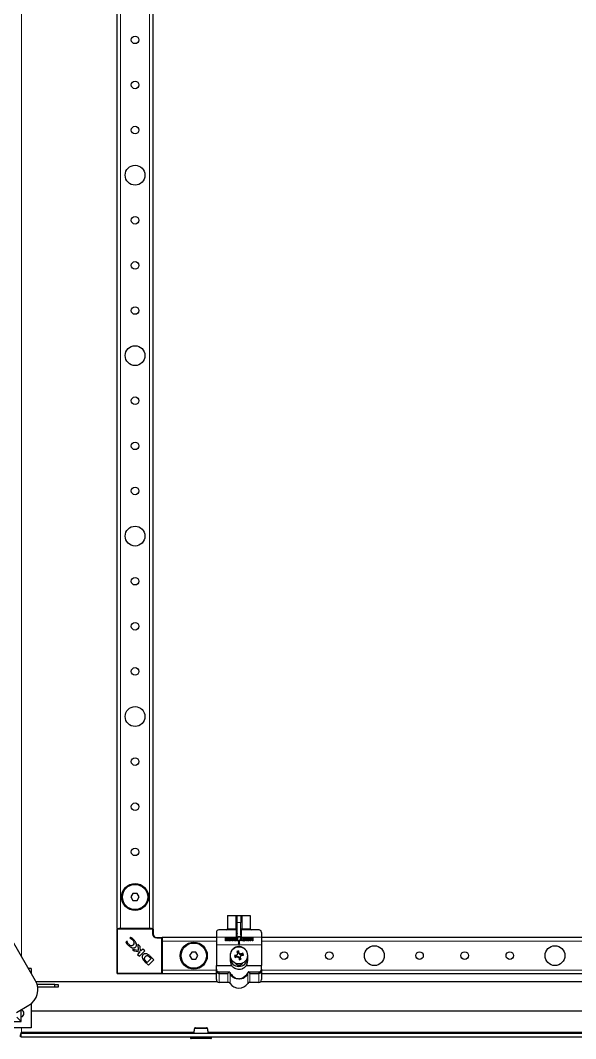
# Model space of a CAD drawing. Header units: millimetres. Extents: x -1412 to 3090, y -1547 to 1219.
# Drawn here: x -318 to -11, y -1100 to -535 of the extents above; entities that cross this region are included whole.
import ezdxf

# ---------------------------------------------------------------- set-up
doc = ezdxf.new("R2010")
doc.units = ezdxf.units.MM

msp = doc.modelspace()

# ---------------------------------------------------------------- linework, layer by layer
at = {"color": 8, "linetype": 'Continuous', "lineweight": 18}
for p, q in [((-317.84, -1054.04), (-317.84, 611.61)), ((-262.94, -1038.72), (-262.94, 596.28)), ((-246.94, -1038.72), (-246.94, 596.28)), ((-199.16, -1038.92), (-199.16, -1031.42)), ((-195.72, -1031.42), (-195.72, -1038.92)), ((-196.44, -1035.42), (-198.44, -1035.42)), ((-264.94, -1039.02), (-264.64, -1039.02)), ((-264.64, -1038.72), (-264.64, -1039.02)), ((-264.64, -1039.02), (-264.64, -1063.42)), ((-245.24, -1039.02), (-264.64, -1039.02)), ((-245.24, -1038.72), (-245.24, -1039.02)), ((-245.24, -1041.72), (-245.24, -1039.02)), ((-245.24, -1039.02), (-244.94, -1039.02)), ((-244.94, -1041.72), (-245.24, -1041.72)), ((-242.94, -1043.72), (-242.94, -1044.02)), ((-240.24, -1043.72), (-240.24, -1044.02)), ((-198.94, -1043.42), (-209.94, -1043.42)), ((-203.69, -1038.92), (-199.16, -1038.92)), ((-199.16, -1038.92), (-198.44, -1038.92)), ((-198.94, -1043.42), (-198.94, -1039.42)), ((-198.44, -1043.42), (-198.44, -1041.36)), ((-184.94, -1043.42), (-198.44, -1043.42)), ((-196.44, -1038.92), (-195.72, -1038.92)), ((-195.94, -1039.42), (-195.94, -1043.35)), ((-195.72, -1038.92), (-191.19, -1038.92)), ((-240.24, -1044.02), (-242.94, -1044.02)), ((-240.24, -1063.42), (-240.24, -1044.02)), ((-240.24, -1044.02), (-239.94, -1044.02)), ((-209.94, -1045.72), (-239.94, -1045.72)), ((-184.94, -1047.67), (-209.94, -1047.67)), ((195.06, -1045.72), (-184.94, -1045.72)), ((-264.64, -1063.42), (-264.94, -1063.42)), ((-264.64, -1063.42), (-240.24, -1063.42)), ((-264.64, -1063.42), (-264.64, -1063.72)), ((-240.24, -1063.42), (-240.24, -1063.72)), ((-240.24, -1063.42), (-239.94, -1063.42)), ((-209.94, -1061.72), (-239.94, -1061.72)), ((-208.44, -1062.7), (-208.44, -1063.6)), ((-208.44, -1063.6), (-208.44, -1068.52)), ((-203.53, -1068.52), (-203.53, -1063.6)), ((-202.29, -1064.2), (-202.29, -1069.17)), ((-192.58, -1069.17), (-192.58, -1064.2)), ((-191.35, -1063.6), (-191.35, -1068.52)), ((-186.44, -1063.6), (-186.44, -1062.7)), ((-186.44, -1068.52), (-186.44, -1063.6)), ((195.06, -1061.72), (-184.94, -1061.72)), ((-317.84, -1096.12), (-317.84, -1093.72)), ((-222.41, -1096.12), (-317.84, -1096.12)), ((-224.19, -1099.47), (-221.58, -1099.47)), ((-221.58, -1099.47), (-212.69, -1099.47)), ((168.59, -1096.12), (-214.47, -1096.12))]:
    msp.add_line(p, q, dxfattribs=at)
at = {"color": 7, "linetype": 'Continuous', "lineweight": 25}
for p, q in [((-264.94, -1038.72), (-264.94, 596.28)), ((-244.94, -1038.72), (-244.94, 596.28)), ((-256.09, -1019.22), (-257.25, -1021.22)), ((-257.25, -1021.22), (-256.09, -1023.22)), ((-253.78, -1019.22), (-256.09, -1019.22)), ((-252.63, -1021.22), (-253.78, -1019.22)), ((-253.78, -1023.22), (-252.63, -1021.22)), ((-256.09, -1023.22), (-253.78, -1023.22)), ((-203.69, -1031.42), (-203.69, -1038.92)), ((-203.69, -1031.42), (-199.16, -1031.42)), ((-199.16, -1031.42), (-198.44, -1031.42)), ((-198.44, -1031.42), (-196.44, -1031.42)), ((-198.44, -1035.42), (-198.44, -1031.42)), ((-196.44, -1031.42), (-196.44, -1035.42)), ((-196.44, -1031.42), (-195.72, -1031.42)), ((-195.72, -1031.42), (-191.19, -1031.42)), ((-191.19, -1031.42), (-191.19, -1038.92)), ((-309.98, -1067.66), (-327.81, -1036.77)), ((-198.44, -1041.36), (-198.44, -1035.42)), ((-196.44, -1041.35), (-196.44, -1035.42)), ((-264.64, -1038.72), (-264.94, -1038.72)), ((-264.94, -1063.42), (-264.94, -1039.02)), ((-264.64, -1038.72), (-263.99, -1038.72)), ((-262.94, -1038.72), (-263.99, -1038.72)), ((-246.94, -1038.72), (-262.94, -1038.72)), ((-257.31, -1043.72), (-257.82, -1043.97)), ((-245.89, -1038.72), (-246.94, -1038.72)), ((-245.89, -1038.72), (-245.24, -1038.72)), ((-244.94, -1038.72), (-245.24, -1038.72)), ((-244.94, -1039.02), (-244.94, -1041.72)), ((-242.94, -1043.72), (-240.24, -1043.72)), ((-209.94, -1043.72), (-239.94, -1043.72)), ((-239.94, -1043.72), (-239.94, -1044.02)), ((-209.94, -1040.92), (-209.94, -1043.42)), ((-209.94, -1043.42), (-209.94, -1047.67)), ((-198.94, -1039.42), (-208.44, -1039.42)), ((-204.85, -1045.43), (-204.85, -1043.77)), ((-204.85, -1043.77), (-204.09, -1043.77)), ((-203.24, -1045.54), (-203.24, -1043.77)), ((-203.24, -1043.77), (-202.18, -1043.77)), ((-199.98, -1044.96), (-199.98, -1043.88)), ((-199.72, -1043.88), (-199.72, -1044.96)), ((-198.97, -1044.94), (-198.97, -1043.88)), ((-198.71, -1043.88), (-198.71, -1044.94)), ((-198.42, -1045.57), (-198.42, -1043.9)), ((-198.16, -1043.9), (-198.16, -1045.3)), ((-197, -1045.39), (-196.43, -1043.86)), ((-196.1, -1043.88), (-195.51, -1045.39)), ((-186.44, -1039.42), (-195.94, -1039.42)), ((-195.17, -1043.77), (-194.05, -1043.77)), ((-193.58, -1045.43), (-193.58, -1043.9)), ((-193.32, -1043.9), (-193.32, -1045.43)), ((-191.16, -1045.43), (-191.16, -1043.87)), ((-190.89, -1043.83), (-190.08, -1045.06)), ((-190.08, -1045.06), (-190.08, -1043.88)), ((-189.82, -1043.88), (-189.82, -1045.43)), ((-184.94, -1040.92), (-184.94, -1043.42)), ((-184.94, -1043.42), (-184.94, -1047.67)), ((195.06, -1043.72), (-184.94, -1043.72)), ((-259.39, -1045.78), (-260.08, -1046.11)), ((-259.26, -1045.92), (-259.39, -1045.78)), ((-257.82, -1043.97), (-257.71, -1044.08)), ((-253.35, -1047.35), (-253.17, -1050.82)), ((-252.07, -1048.63), (-253.35, -1047.35)), ((-251.89, -1051.29), (-252.07, -1048.63)), ((-239.94, -1044.02), (-239.94, -1044.66)), ((-239.94, -1044.66), (-239.94, -1045.72)), ((-239.94, -1045.72), (-239.94, -1061.72)), ((-209.94, -1047.67), (-209.94, -1059.17)), ((-204.09, -1044.03), (-204.58, -1044.03)), ((-204.58, -1044.03), (-204.58, -1044.54)), ((-204.58, -1044.54), (-203.99, -1044.54)), ((-204.29, -1044.8), (-204.58, -1044.8)), ((-204.58, -1044.8), (-204.58, -1045.43)), ((-203.8, -1045.51), (-204.29, -1044.8)), ((-203.99, -1044.8), (-203.58, -1045.37)), ((-202.18, -1045.54), (-203.24, -1045.54)), ((-202.18, -1044.03), (-202.98, -1044.03)), ((-202.98, -1044.03), (-202.98, -1044.44)), ((-202.98, -1044.44), (-202.23, -1044.44)), ((-202.23, -1044.7), (-202.98, -1044.7)), ((-202.98, -1044.7), (-202.98, -1045.28)), ((-202.98, -1045.28), (-202.18, -1045.28)), ((-200.7, -1044.87), (-200.91, -1044.87)), ((-200.9, -1044.61), (-200.41, -1044.61)), ((-200.41, -1044.61), (-200.41, -1044.91)), ((-197.36, -1045.57), (-198.42, -1045.57)), ((-198.16, -1045.3), (-197.36, -1045.3)), ((-197.69, -1046.77), (-197.94, -1046.77)), ((-197.94, -1046.77), (-197.44, -1047.27)), ((-197.19, -1045.77), (-197.69, -1045.77)), ((-197.69, -1045.77), (-197.69, -1046.77)), ((-197.44, -1047.27), (-196.94, -1046.77)), ((-197.19, -1046.77), (-197.19, -1045.77)), ((-196.94, -1046.77), (-197.19, -1046.77)), ((-196.66, -1045.23), (-196.75, -1045.48)), ((-195.85, -1045.23), (-196.66, -1045.23)), ((-196.26, -1044.1), (-196.57, -1044.97)), ((-196.57, -1044.97), (-195.94, -1044.97)), ((-195.94, -1044.97), (-196.26, -1044.1)), ((-195.76, -1045.47), (-195.85, -1045.23)), ((-194.75, -1044.03), (-195.17, -1044.03)), ((-194.75, -1045.5), (-194.75, -1044.03)), ((-194.44, -1044.03), (-194.44, -1045.5)), ((-194.05, -1044.03), (-194.44, -1044.03)), ((-190.06, -1045.46), (-190.9, -1044.19)), ((-190.9, -1044.19), (-190.9, -1045.43)), ((-184.94, -1047.67), (-184.94, -1059.17)), ((-256.27, -1050.35), (-255.47, -1051.14)), ((-253.17, -1050.82), (-256.27, -1050.35)), ((-255.47, -1051.14), (-252.21, -1051.63)), ((-252.21, -1051.63), (-253.6, -1053.02)), ((-253.6, -1053.02), (-252.55, -1054.07)), ((-252.55, -1054.07), (-249.59, -1051.11)), ((-250.65, -1050.05), (-251.89, -1051.29)), ((-249.59, -1051.11), (-250.65, -1050.05)), ((-246.07, -1055.37), (-246.75, -1054.71)), ((-246.48, -1054.22), (-246.49, -1054.2)), ((-244.59, -1056.11), (-246.48, -1054.22)), ((-223.59, -1051.72), (-224.75, -1053.72)), ((-224.75, -1053.72), (-223.59, -1055.72)), ((-221.28, -1051.72), (-223.59, -1051.72)), ((-220.13, -1053.72), (-221.28, -1051.72)), ((-221.28, -1055.72), (-220.13, -1053.72)), ((-202.29, -1053.57), (-202.29, -1056.57)), ((-202.09, -1055.07), (-202.29, -1055.07)), ((-199.64, -1053.9), (-199.91, -1053.7)), ((-199.64, -1053.9), (-198.85, -1053.86)), ((-199.47, -1054.48), (-199.64, -1053.9)), ((-199.47, -1054.48), (-199.59, -1054.78)), ((-198.79, -1054.07), (-199.47, -1054.48)), ((-198.85, -1053.86), (-198.95, -1053.64)), ((-198.85, -1053.86), (-198.18, -1053.16)), ((-198.79, -1054.07), (-198.75, -1054.32)), ((-197.84, -1054.3), (-198.79, -1054.07)), ((-198.35, -1051.53), (-198.65, -1051.41)), ((-198.18, -1053.16), (-198.39, -1053.05)), ((-198.35, -1051.53), (-197.77, -1051.36)), ((-197.95, -1052.22), (-198.35, -1051.53)), ((-197.95, -1052.22), (-198.19, -1052.26)), ((-198.18, -1053.16), (-197.95, -1052.22)), ((-197.84, -1054.3), (-197.96, -1054.52)), ((-197.14, -1054.97), (-197.84, -1054.3)), ((-197.77, -1051.36), (-197.58, -1051.1)), ((-197.77, -1051.36), (-197.74, -1052.16)), ((-197.74, -1052.16), (-197.51, -1052.06)), ((-197.74, -1052.16), (-197.04, -1052.83)), ((-197.14, -1054.97), (-197.37, -1055.07)), ((-197.11, -1055.77), (-197.14, -1054.97)), ((-197.04, -1052.83), (-196.92, -1052.62)), ((-197.04, -1052.83), (-196.09, -1053.06)), ((-196.7, -1053.97), (-196.93, -1054.91)), ((-196.93, -1054.91), (-196.69, -1054.88)), ((-196.93, -1054.91), (-196.53, -1055.6)), ((-196.03, -1053.27), (-196.7, -1053.97)), ((-196.7, -1053.97), (-196.49, -1054.09)), ((-196.09, -1053.06), (-196.13, -1052.82)), ((-196.09, -1053.06), (-195.4, -1052.66)), ((-195.23, -1053.24), (-196.03, -1053.27)), ((-196.03, -1053.27), (-195.93, -1053.49)), ((-195.4, -1052.66), (-195.28, -1052.36)), ((-195.4, -1052.66), (-195.23, -1053.24)), ((-195.23, -1053.24), (-194.97, -1053.43)), ((-192.59, -1055.07), (-192.79, -1055.07)), ((-192.59, -1056.57), (-192.59, -1053.57)), ((-249.54, -1057.08), (-247.55, -1059.07)), ((-248.99, -1056.83), (-248.25, -1057.55)), ((-248.25, -1057.55), (-246.07, -1055.37)), ((-247.55, -1059.07), (-244.59, -1056.11)), ((-223.59, -1055.72), (-221.28, -1055.72)), ((-209.94, -1061.31), (-209.94, -1059.17)), ((-209.94, -1059.17), (-201.53, -1059.17)), ((-197.11, -1055.77), (-197.3, -1056.04)), ((-196.53, -1055.6), (-197.11, -1055.77)), ((-196.53, -1055.6), (-196.23, -1055.72)), ((-193.35, -1059.17), (-184.94, -1059.17)), ((-184.94, -1061.31), (-184.94, -1059.17)), ((-312.44, -1060.92), (-313.87, -1060.92)), ((-312.44, -1060.92), (-312.44, -1063.4)), ((-240.24, -1063.72), (-264.64, -1063.72)), ((-239.94, -1061.72), (-239.94, -1062.77)), ((-239.94, -1062.77), (-239.94, -1063.42)), ((-239.94, -1063.42), (-239.94, -1063.72)), ((-209.94, -1063.72), (-239.94, -1063.72)), ((-209.94, -1062.22), (-209.94, -1061.31)), ((-209.94, -1067.02), (-209.94, -1062.22)), ((-208.44, -1062.7), (-202.92, -1062.7)), ((-208.44, -1063.6), (-203.53, -1063.6)), ((-191.96, -1062.7), (-186.44, -1062.7)), ((-191.35, -1063.6), (-186.44, -1063.6)), ((-184.94, -1061.31), (-184.94, -1062.22)), ((-184.94, -1062.22), (-184.94, -1067.02)), ((195.06, -1063.72), (-184.94, -1063.72)), ((-209.34, -1068.22), (-309.69, -1068.22)), ((-299.44, -1069.72), (-309.12, -1069.72)), ((-299.44, -1071.22), (-308.8, -1071.22)), ((-299.44, -1071.22), (-299.44, -1069.72)), ((-299.44, -1069.72), (-297.44, -1069.72)), ((-297.44, -1071.22), (-299.44, -1071.22)), ((-297.44, -1069.72), (-297.44, -1071.22)), ((-203.53, -1068.52), (-208.44, -1068.52)), ((-186.44, -1068.52), (-191.35, -1068.52)), ((220.56, -1068.22), (-185.54, -1068.22)), ((-320.66, -1085.19), (-313.72, -1081.18)), ((-312.44, -1080.3), (-312.44, -1093.72)), ((-320.43, -1087.76), (-317.94, -1090.26)), ((-317.94, -1083.82), (-317.94, -1083.62)), ((-317.94, -1087.69), (-317.94, -1083.82)), ((-317.94, -1090.26), (-317.94, -1087.69)), ((-312.44, -1084.22), (220.56, -1084.22)), ((-312.44, -1093.72), (-332.44, -1093.72)), ((-326.94, -1090.26), (-317.94, -1090.26)), ((-318.14, -1096.72), (-318.14, -1098.72)), ((-318.14, -1096.72), (272.26, -1096.72)), ((-318.14, -1098.72), (272.26, -1098.72)), ((-318.05, -1096.72), (-317.84, -1096.12)), ((-224.19, -1098.72), (-224.19, -1099.47)), ((-221.45, -1099.72), (-223.94, -1099.72)), ((-212.94, -1099.72), (-221.45, -1099.72)), ((-212.69, -1099.47), (-212.69, -1098.72))]:
    msp.add_line(p, q, dxfattribs=at)
at = {"color": 8, "linetype": 'Continuous', "lineweight": 18, "flags": 128}
for points in [[(-199.16, -1038.92), (-199.17, -1039.01), (-199.17, -1039.11), (-199.19, -1039.2), (-199.2, -1039.27), (-199.22, -1039.33), (-199.25, -1039.38), (-199.27, -1039.41), (-199.3, -1039.42)], [(-195.58, -1039.42), (-195.6, -1039.41), (-195.63, -1039.38), (-195.65, -1039.33), (-195.67, -1039.27), (-195.69, -1039.2), (-195.7, -1039.11), (-195.71, -1039.01), (-195.72, -1038.92)]]:
    msp.add_lwpolyline(points, dxfattribs=at)
at = {"color": 7, "linetype": 'Continuous', "lineweight": 25}
for centre, radius in [((-254.94, -546.22), 2.1), ((-254.94, -571.22), 2.1), ((-254.94, -596.22), 2.1), ((-254.94, -621.22), 5.5), ((-254.94, -646.22), 2.1), ((-254.94, -671.22), 2.1), ((-254.94, -696.22), 2.1), ((-254.94, -721.22), 5.5), ((-254.94, -746.22), 2.1), ((-254.94, -771.22), 2.1), ((-254.94, -796.22), 2.1), ((-254.94, -821.22), 5.5), ((-254.94, -846.22), 2.1), ((-254.94, -871.22), 2.1), ((-254.94, -896.22), 2.1), ((-254.94, -921.22), 5.5), ((-254.94, -946.22), 2.1), ((-254.94, -971.22), 2.1), ((-254.94, -996.22), 2.1), ((-254.94, -1021.22), 7.5), ((-254.94, -1021.22), 7), ((-222.44, -1053.72), 7.5), ((-222.44, -1053.72), 7), ((-197.44, -1053.57), 4.75), ((-122.44, -1053.72), 5.5), ((-22.44, -1053.72), 5.5), ((-172.44, -1053.72), 2.1), ((-147.44, -1053.72), 2.1), ((-97.44, -1053.72), 2.1), ((-72.44, -1053.72), 2.1), ((-47.44, -1053.72), 2.1)]:
    msp.add_circle(centre, radius, dxfattribs=at)
for centre, radius, start, end in [((-264.64, -1039.02), 0.3, 90, 180), ((-245.24, -1039.02), 0.3, 0, 90), ((-242.94, -1041.72), 2, 180, 270), ((-240.24, -1044.02), 0.3, 0, 90), ((-204.19, -1038.92), 0.5, 270, 0), ((-198.94, -1038.92), 0.5, 270, 0), ((-195.94, -1038.92), 0.5, 180, 270), ((-190.69, -1038.92), 0.5, 180, 270), ((-256.94, -1046.21), 1.97, 218.454, 305.887), ((-257.34, -1046.64), 1.94, 323.3097, 52.3464), ((-246.33, -1053.42), 4.87, 200.3445, 228.7777), ((-197.44, -1055.07), 4.65, 180, 0), ((-194.88, -1122.57), 69.05, 93.3769, 94.1768), ((-127.87, -1033.27), 74.88, 195.834, 196.6907), ((-232.38, -994.01), 69.05, 298.3479, 299.1477), ((-143.57, -1105.12), 75.61, 136.4711, 137.0889), ((-179.74, -981.14), 75.61, 255.4358, 256.0536), ((-177.15, -1123.13), 74.88, 105.834, 106.6907), ((-137.89, -1018.63), 69.05, 208.3479, 209.1477), ((-125.01, -1071.27), 75.61, 165.4358, 166.0536), ((-145.89, -999.7), 75.61, 226.4711, 227.0889), ((-266.44, -1056.13), 69.05, 3.3769, 4.1768), ((-248.99, -1107.44), 75.61, 46.4711, 47.0889), ((-128.44, -1051.01), 69.05, 183.3769, 184.1768), ((-215.14, -1126), 75.61, 75.4358, 76.0536), ((-269.87, -1035.86), 75.61, 345.4358, 346.0536), ((-256.99, -1088.51), 69.05, 28.3479, 29.1477), ((-251.31, -1002.01), 75.61, 316.4711, 317.0889), ((-162.5, -1113.12), 69.05, 118.3479, 119.1477), ((-200, -984.57), 69.05, 273.3769, 274.1768), ((-267.01, -1073.86), 74.88, 15.834, 16.6907), ((-244.52, -1052.64), 6.12, 216.9888, 223.0744), ((-197.44, -1056.57), 2.5, 209.1764, 330.8236), ((-217.73, -984), 74.88, 285.834, 286.6907), ((-264.64, -1063.42), 0.3, 180, 270), ((-240.24, -1063.42), 0.3, 270, 0), ((-318.72, -1072.52), 10, 300, 29.0469), ((-208.44, -1067.02), 1.5, 180, 270), ((-203.53, -1070.02), 1.5, 34.5604, 90), ((-197.44, -1065.82), 5.89, 214.5604, 325.4396), ((-191.35, -1070.02), 1.5, 90, 145.4396), ((-186.44, -1067.02), 1.5, 270, 0), ((-318.44, -1085.76), 2, 284.4775, 75.5225), ((-221.55, -1094.22), 0.5, 89.9637, 164.834), ((-215.33, -1094.22), 0.5, 15.2465, 90.046), ((-223.94, -1099.47), 0.25, 180, 270), ((-212.94, -1099.47), 0.25, 270, 0)]:
    msp.add_arc(centre, radius, start, end, dxfattribs=at)
at = {"color": 8, "linetype": 'Continuous', "lineweight": 18}
msp.add_arc((-242.94, -1041.72), 2.3, 180, 270, dxfattribs=at)
at = {"color": 7, "linetype": 'Continuous', "lineweight": 25}
msp.add_ellipse((15230.74, -1043.42), major_axis=(15429.18, 0), ratio=0.000259, start_param=3.123591, end_param=3.141593, dxfattribs=at)
for points, knots in [([(-255.8, -1044.82), (-256.07, -1044.58), (-256.53, -1044.15), (-257.08, -1043.85), (-257.31, -1043.72)], [0, 0, 0, 0, 0.577653, 1, 1, 1, 1]), ([(-208.44, -1039.42), (-208.44, -1039.42), (-208.51, -1039.42), (-208.86, -1039.44), (-209.39, -1039.68), (-209.86, -1040.26), (-209.92, -1040.73), (-209.94, -1040.92)], [0, 0, 0, 0, 0.003231, 0.101221, 0.514725, 0.80586, 1, 1, 1, 1]), ([(-204.09, -1043.77), (-204.01, -1043.78), (-203.88, -1043.79), (-203.77, -1043.87), (-203.72, -1043.91)], [0, 0, 0, 0, 0.559747, 1, 1, 1, 1]), ([(-203.72, -1043.91), (-203.66, -1043.97), (-203.57, -1044.08), (-203.56, -1044.23), (-203.55, -1044.29)], [0, 0, 0, 0, 0.558947, 1, 1, 1, 1]), ([(-202.18, -1043.77), (-202.16, -1043.77), (-202.11, -1043.77), (-202.06, -1043.8), (-202.03, -1043.85), (-202.03, -1043.88), (-202.02, -1043.9)], [0, 0, 0, 0, 0.2808719, 0.5597012, 0.7793822, 1, 1, 1, 1]), ([(-202.02, -1043.9), (-202.03, -1043.92), (-202.03, -1043.97), (-202.09, -1044.03), (-202.14, -1044.03), (-202.18, -1044.03)], [0, 0, 0, 0, 0.281053, 0.559663, 1, 1, 1, 1]), ([(-201.48, -1044), (-201.41, -1043.92), (-201.27, -1043.77), (-201.08, -1043.75), (-200.99, -1043.75)], [0, 0, 0, 0, 0.559217, 1, 1, 1, 1]), ([(-200.99, -1043.75), (-200.93, -1043.75), (-200.8, -1043.75), (-200.69, -1043.81), (-200.65, -1043.84)], [0, 0, 0, 0, 0.560514, 1, 1, 1, 1]), ([(-200.65, -1043.84), (-200.61, -1043.87), (-200.54, -1043.92), (-200.5, -1043.99), (-200.48, -1044.02)], [0, 0, 0, 0, 0.559542, 1, 1, 1, 1]), ([(-199.98, -1043.88), (-199.98, -1043.86), (-199.98, -1043.82), (-199.95, -1043.77), (-199.91, -1043.75), (-199.88, -1043.75), (-199.86, -1043.75)], [0, 0, 0, 0, 0.280849, 0.55949, 0.779158, 1, 1, 1, 1]), ([(-199.86, -1043.75), (-199.84, -1043.75), (-199.8, -1043.75), (-199.74, -1043.78), (-199.72, -1043.83), (-199.72, -1043.86), (-199.72, -1043.88)], [0, 0, 0, 0, 0.28091, 0.559174, 0.779166, 1, 1, 1, 1]), ([(-198.97, -1043.88), (-198.97, -1043.86), (-198.97, -1043.82), (-198.94, -1043.77), (-198.9, -1043.75), (-198.87, -1043.75), (-198.85, -1043.75)], [0, 0, 0, 0, 0.2809, 0.559498, 0.779148, 1, 1, 1, 1]), ([(-198.44, -1041.36), (-198.48, -1041.69), (-198.56, -1042.4), (-198.81, -1043.06), (-198.94, -1043.41), (-198.94, -1043.42)], [0, 0, 0, 0, 0.475461, 0.994056, 1, 1, 1, 1]), ([(-198.85, -1043.75), (-198.83, -1043.75), (-198.79, -1043.75), (-198.74, -1043.78), (-198.71, -1043.83), (-198.71, -1043.86), (-198.71, -1043.88)], [0, 0, 0, 0, 0.280888, 0.559023, 0.779155, 1, 1, 1, 1]), ([(-198.42, -1043.9), (-198.42, -1043.88), (-198.42, -1043.85), (-198.39, -1043.8), (-198.35, -1043.77), (-198.32, -1043.77), (-198.3, -1043.77)], [0, 0, 0, 0, 0.280912, 0.559405, 0.779108, 1, 1, 1, 1]), ([(-198.3, -1043.77), (-198.28, -1043.77), (-198.24, -1043.77), (-198.19, -1043.8), (-198.16, -1043.85), (-198.16, -1043.89), (-198.16, -1043.9)], [0, 0, 0, 0, 0.2808126, 0.5590988, 0.7791702, 1, 1, 1, 1]), ([(-195.94, -1043.35), (-195.94, -1043.35), (-195.94, -1043.34), (-195.95, -1043.34), (-195.96, -1043.32), (-196, -1043.24), (-196.12, -1042.91), (-196.34, -1042.28), (-196.4, -1041.68), (-196.44, -1041.35)], [0, 0, 0, 0, 0.00167, 0.003889, 0.009531, 0.034361, 0.132751, 0.526214, 1, 1, 1, 1]), ([(-196.43, -1043.86), (-196.42, -1043.84), (-196.4, -1043.8), (-196.36, -1043.75), (-196.31, -1043.75), (-196.28, -1043.75)], [0, 0, 0, 0, 0.281465, 0.561772, 1, 1, 1, 1]), ([(-196.28, -1043.75), (-196.26, -1043.75), (-196.21, -1043.75), (-196.14, -1043.79), (-196.12, -1043.84), (-196.1, -1043.88)], [0, 0, 0, 0, 0.281226, 0.561522, 1, 1, 1, 1]), ([(-195.31, -1043.9), (-195.3, -1043.88), (-195.3, -1043.84), (-195.27, -1043.79), (-195.22, -1043.77), (-195.19, -1043.77), (-195.17, -1043.77)], [0, 0, 0, 0, 0.280713, 0.558701, 0.779045, 1, 1, 1, 1]), ([(-195.17, -1044.03), (-195.19, -1044.03), (-195.23, -1044.03), (-195.28, -1044), (-195.3, -1043.95), (-195.31, -1043.92), (-195.31, -1043.9)], [0, 0, 0, 0, 0.2807603, 0.5588212, 0.7789154, 1, 1, 1, 1]), ([(-194.05, -1043.77), (-194.03, -1043.77), (-193.99, -1043.77), (-193.93, -1043.8), (-193.9, -1043.85), (-193.89, -1043.88), (-193.89, -1043.9)], [0, 0, 0, 0, 0.280951, 0.559967, 0.779431, 1, 1, 1, 1]), ([(-193.89, -1043.9), (-193.89, -1043.92), (-193.9, -1043.97), (-193.96, -1044.03), (-194.01, -1044.03), (-194.05, -1044.03)], [0, 0, 0, 0, 0.281019, 0.559679, 1, 1, 1, 1]), ([(-193.58, -1043.9), (-193.58, -1043.88), (-193.58, -1043.84), (-193.55, -1043.79), (-193.5, -1043.77), (-193.48, -1043.77), (-193.46, -1043.77)], [0, 0, 0, 0, 0.280828, 0.559417, 0.779393, 1, 1, 1, 1]), ([(-193.46, -1043.77), (-193.44, -1043.77), (-193.4, -1043.77), (-193.34, -1043.8), (-193.32, -1043.85), (-193.32, -1043.88), (-193.32, -1043.9)], [0, 0, 0, 0, 0.280765, 0.559178, 0.779175, 1, 1, 1, 1]), ([(-192.69, -1044.04), (-192.62, -1043.95), (-192.5, -1043.79), (-192.3, -1043.76), (-192.21, -1043.75)], [0, 0, 0, 0, 0.560137, 1, 1, 1, 1]), ([(-192.21, -1043.75), (-192.15, -1043.75), (-192.03, -1043.76), (-191.84, -1043.85), (-191.74, -1043.97), (-191.68, -1044.04)], [0, 0, 0, 0, 0.280496, 0.560765, 1, 1, 1, 1]), ([(-191.16, -1043.87), (-191.16, -1043.85), (-191.16, -1043.82), (-191.13, -1043.77), (-191.08, -1043.75), (-191.06, -1043.75), (-191.04, -1043.75)], [0, 0, 0, 0, 0.280941, 0.559114, 0.779089, 1, 1, 1, 1]), ([(-191.04, -1043.75), (-191.02, -1043.75), (-190.99, -1043.75), (-190.93, -1043.77), (-190.91, -1043.81), (-190.89, -1043.83)], [0, 0, 0, 0, 0.2806376, 0.5608768, 1, 1, 1, 1]), ([(-190.08, -1043.88), (-190.08, -1043.86), (-190.08, -1043.82), (-190.05, -1043.77), (-190.01, -1043.75), (-189.98, -1043.75), (-189.96, -1043.75)], [0, 0, 0, 0, 0.2808879, 0.5594825, 0.7792702, 1, 1, 1, 1]), ([(-189.96, -1043.75), (-189.94, -1043.75), (-189.9, -1043.75), (-189.84, -1043.78), (-189.82, -1043.83), (-189.82, -1043.86), (-189.82, -1043.88)], [0, 0, 0, 0, 0.2808356, 0.55925, 0.7791823, 1, 1, 1, 1]), ([(-184.94, -1040.92), (-184.96, -1040.73), (-185.02, -1040.26), (-185.49, -1039.68), (-186.02, -1039.44), (-186.37, -1039.42), (-186.44, -1039.42), (-186.44, -1039.42)], [0, 0, 0, 0, 0.19414, 0.485275, 0.898779, 0.996769, 1, 1, 1, 1]), ([(-260.08, -1046.11), (-259.9, -1046.45), (-259.56, -1047.08), (-259.07, -1047.61), (-258.85, -1047.85)], [0, 0, 0, 0, 0.5368, 1, 1, 1, 1]), ([(-258.49, -1047.43), (-258.7, -1047.17), (-259.08, -1046.72), (-259.2, -1046.16), (-259.26, -1045.92)], [0, 0, 0, 0, 0.5796082, 1, 1, 1, 1]), ([(-258.85, -1047.85), (-258.47, -1048.18), (-257.78, -1048.79), (-256.61, -1049.34), (-255.67, -1049.48), (-255.02, -1049.33), (-254.79, -1049.14), (-254.68, -1049.05)], [0, 0, 0, 0, 0.315674, 0.58952, 0.813199, 0.909026, 1, 1, 1, 1]), ([(-257.71, -1044.08), (-257.4, -1044.22), (-256.83, -1044.48), (-256.37, -1044.91), (-256.16, -1045.11)], [0, 0, 0, 0, 0.547643, 1, 1, 1, 1]), ([(-254.68, -1049.05), (-254.54, -1048.89), (-254.26, -1048.55), (-254.09, -1047.86), (-254.22, -1046.98), (-254.79, -1045.91), (-255.43, -1045.22), (-255.8, -1044.82)], [0, 0, 0, 0, 0.130532, 0.266031, 0.423997, 0.666819, 1, 1, 1, 1]), ([(-204.73, -1045.57), (-204.75, -1045.57), (-204.78, -1045.56), (-204.83, -1045.53), (-204.84, -1045.48), (-204.85, -1045.45), (-204.85, -1045.43)], [0, 0, 0, 0, 0.2804367, 0.5582807, 0.7788987, 1, 1, 1, 1]), ([(-204.58, -1045.43), (-204.58, -1045.45), (-204.59, -1045.5), (-204.62, -1045.55), (-204.68, -1045.56), (-204.71, -1045.57), (-204.73, -1045.57)], [0, 0, 0, 0, 0.2804979, 0.5583245, 0.7788676, 1, 1, 1, 1]), ([(-203.9, -1044.1), (-203.93, -1044.08), (-203.99, -1044.04), (-204.06, -1044.03), (-204.09, -1044.03)], [0, 0, 0, 0, 0.559136, 1, 1, 1, 1]), ([(-203.99, -1044.54), (-203.97, -1044.53), (-203.93, -1044.53), (-203.9, -1044.5), (-203.89, -1044.49)], [0, 0, 0, 0, 0.558174, 1, 1, 1, 1]), ([(-203.75, -1044.71), (-203.79, -1044.74), (-203.86, -1044.78), (-203.95, -1044.8), (-203.99, -1044.8)], [0, 0, 0, 0, 0.56031, 1, 1, 1, 1]), ([(-203.82, -1044.29), (-203.82, -1044.25), (-203.83, -1044.18), (-203.88, -1044.12), (-203.9, -1044.1)], [0, 0, 0, 0, 0.559692, 1, 1, 1, 1]), ([(-203.89, -1044.49), (-203.88, -1044.48), (-203.85, -1044.45), (-203.82, -1044.38), (-203.82, -1044.33), (-203.82, -1044.29)], [0, 0, 0, 0, 0.279917, 0.56006, 1, 1, 1, 1]), ([(-203.7, -1045.57), (-203.71, -1045.57), (-203.74, -1045.57), (-203.77, -1045.55), (-203.79, -1045.52), (-203.8, -1045.51)], [0, 0, 0, 0, 0.28022, 0.561305, 1, 1, 1, 1]), ([(-203.55, -1044.29), (-203.56, -1044.39), (-203.58, -1044.55), (-203.7, -1044.66), (-203.75, -1044.71)], [0, 0, 0, 0, 0.5594568, 1, 1, 1, 1]), ([(-203.55, -1045.44), (-203.56, -1045.46), (-203.56, -1045.5), (-203.61, -1045.54), (-203.65, -1045.56), (-203.69, -1045.57), (-203.7, -1045.57)], [0, 0, 0, 0, 0.278138, 0.558544, 0.779161, 1, 1, 1, 1]), ([(-203.58, -1045.37), (-203.57, -1045.38), (-203.56, -1045.4), (-203.55, -1045.43), (-203.55, -1045.44)], [0, 0, 0, 0, 0.561079, 1, 1, 1, 1]), ([(-192.59, -1053.57), (-192.63, -1053.06), (-192.72, -1052.05), (-193.5, -1050.59), (-194.68, -1049.47), (-196.15, -1048.8), (-197.77, -1048.64), (-199.37, -1049.02), (-200.75, -1049.9), (-201.73, -1051.14), (-202.22, -1052.44), (-202.27, -1053.23), (-202.29, -1053.57)], [0, 0, 0, 0, 0.108524, 0.217459, 0.318088, 0.417791, 0.519828, 0.622975, 0.725929, 0.827131, 0.926323, 1, 1, 1, 1]), ([(-202.23, -1044.44), (-202.21, -1044.44), (-202.16, -1044.44), (-202.11, -1044.47), (-202.08, -1044.52), (-202.08, -1044.56), (-202.08, -1044.57)], [0, 0, 0, 0, 0.280945, 0.559897, 0.779525, 1, 1, 1, 1]), ([(-202.08, -1044.57), (-202.08, -1044.59), (-202.08, -1044.64), (-202.14, -1044.7), (-202.19, -1044.7), (-202.23, -1044.7)], [0, 0, 0, 0, 0.281099, 0.559768, 1, 1, 1, 1]), ([(-202.18, -1045.28), (-202.16, -1045.28), (-202.11, -1045.28), (-202.06, -1045.31), (-202.03, -1045.36), (-202.03, -1045.39), (-202.02, -1045.41)], [0, 0, 0, 0, 0.280912, 0.559714, 0.779499, 1, 1, 1, 1]), ([(-202.02, -1045.41), (-202.03, -1045.43), (-202.03, -1045.48), (-202.09, -1045.54), (-202.14, -1045.54), (-202.18, -1045.54)], [0, 0, 0, 0, 0.2812138, 0.5599009, 1, 1, 1, 1]), ([(-201.68, -1044.67), (-201.68, -1044.53), (-201.66, -1044.29), (-201.54, -1044.09), (-201.48, -1044)], [0, 0, 0, 0, 0.56034, 1, 1, 1, 1]), ([(-201.49, -1045.28), (-201.55, -1045.17), (-201.66, -1044.98), (-201.68, -1044.77), (-201.68, -1044.67)], [0, 0, 0, 0, 0.559347, 1, 1, 1, 1]), ([(-200.96, -1045.57), (-201.02, -1045.56), (-201.14, -1045.55), (-201.33, -1045.46), (-201.43, -1045.35), (-201.49, -1045.28)], [0, 0, 0, 0, 0.280314, 0.560507, 1, 1, 1, 1]), ([(-201, -1044.01), (-201.04, -1044.01), (-201.11, -1044.02), (-201.24, -1044.09), (-201.39, -1044.3), (-201.41, -1044.52), (-201.42, -1044.67)], [0, 0, 0, 0, 0.125332, 0.250695, 0.500738, 1, 1, 1, 1]), ([(-201.42, -1044.67), (-201.41, -1044.76), (-201.4, -1044.91), (-201.33, -1045.04), (-201.3, -1045.1)], [0, 0, 0, 0, 0.55998, 1, 1, 1, 1]), ([(-201.3, -1045.1), (-201.25, -1045.16), (-201.17, -1045.27), (-201.03, -1045.29), (-200.97, -1045.3)], [0, 0, 0, 0, 0.560858, 1, 1, 1, 1]), ([(-201.03, -1044.74), (-201.03, -1044.72), (-201.03, -1044.68), (-201, -1044.63), (-200.95, -1044.61), (-200.92, -1044.61), (-200.9, -1044.61)], [0, 0, 0, 0, 0.280637, 0.55889, 0.779144, 1, 1, 1, 1]), ([(-200.91, -1044.87), (-200.93, -1044.87), (-200.97, -1044.87), (-201.01, -1044.83), (-201.03, -1044.79), (-201.03, -1044.76), (-201.03, -1044.74)], [0, 0, 0, 0, 0.280664, 0.558735, 0.779002, 1, 1, 1, 1]), ([(-200.81, -1044.06), (-200.85, -1044.04), (-200.91, -1044.01), (-200.97, -1044.01), (-201, -1044.01)], [0, 0, 0, 0, 0.558634, 1, 1, 1, 1]), ([(-200.97, -1045.3), (-200.94, -1045.3), (-200.89, -1045.3), (-200.79, -1045.25), (-200.76, -1045.18), (-200.74, -1045.14)], [0, 0, 0, 0, 0.281265, 0.561609, 1, 1, 1, 1]), ([(-200.62, -1045.44), (-200.68, -1045.48), (-200.78, -1045.56), (-200.91, -1045.56), (-200.96, -1045.57)], [0, 0, 0, 0, 0.558998, 1, 1, 1, 1]), ([(-200.71, -1044.17), (-200.73, -1044.15), (-200.76, -1044.1), (-200.8, -1044.07), (-200.81, -1044.06)], [0, 0, 0, 0, 0.560467, 1, 1, 1, 1]), ([(-200.74, -1045.14), (-200.72, -1045.09), (-200.7, -1045), (-200.7, -1044.91), (-200.7, -1044.87)], [0, 0, 0, 0, 0.559597, 1, 1, 1, 1]), ([(-200.6, -1044.23), (-200.63, -1044.23), (-200.67, -1044.22), (-200.7, -1044.19), (-200.71, -1044.17)], [0, 0, 0, 0, 0.558039, 1, 1, 1, 1]), ([(-200.41, -1044.91), (-200.42, -1045.02), (-200.43, -1045.22), (-200.56, -1045.37), (-200.62, -1045.44)], [0, 0, 0, 0, 0.5604926, 1, 1, 1, 1]), ([(-200.45, -1044.11), (-200.45, -1044.13), (-200.46, -1044.17), (-200.5, -1044.21), (-200.55, -1044.23), (-200.58, -1044.23), (-200.6, -1044.23)], [0, 0, 0, 0, 0.277709, 0.558209, 0.77892, 1, 1, 1, 1]), ([(-200.48, -1044.02), (-200.47, -1044.04), (-200.45, -1044.06), (-200.45, -1044.09), (-200.45, -1044.11)], [0, 0, 0, 0, 0.560691, 1, 1, 1, 1]), ([(-199.76, -1045.43), (-199.84, -1045.36), (-199.96, -1045.22), (-199.97, -1045.04), (-199.98, -1044.96)], [0, 0, 0, 0, 0.558332, 1, 1, 1, 1]), ([(-199.32, -1045.57), (-199.41, -1045.56), (-199.57, -1045.56), (-199.71, -1045.47), (-199.76, -1045.43)], [0, 0, 0, 0, 0.55925, 1, 1, 1, 1]), ([(-199.72, -1044.96), (-199.71, -1045.02), (-199.7, -1045.12), (-199.63, -1045.19), (-199.6, -1045.23)], [0, 0, 0, 0, 0.560313, 1, 1, 1, 1]), ([(-199.6, -1045.23), (-199.55, -1045.25), (-199.48, -1045.3), (-199.38, -1045.3), (-199.34, -1045.3)], [0, 0, 0, 0, 0.559441, 1, 1, 1, 1]), ([(-199.34, -1045.3), (-199.29, -1045.3), (-199.18, -1045.29), (-199.04, -1045.2), (-198.98, -1045.07), (-198.98, -1044.98), (-198.97, -1044.94)], [0, 0, 0, 0, 0.280935, 0.559487, 0.779245, 1, 1, 1, 1]), ([(-198.71, -1044.94), (-198.72, -1045.04), (-198.73, -1045.22), (-198.89, -1045.44), (-199.11, -1045.54), (-199.25, -1045.56), (-199.32, -1045.57)], [0, 0, 0, 0, 0.280416, 0.558636, 0.778958, 1, 1, 1, 1]), ([(-197.36, -1045.3), (-197.34, -1045.3), (-197.3, -1045.31), (-197.24, -1045.33), (-197.21, -1045.38), (-197.21, -1045.42), (-197.21, -1045.43)], [0, 0, 0, 0, 0.280855, 0.559718, 0.779518, 1, 1, 1, 1]), ([(-197.21, -1045.43), (-197.21, -1045.46), (-197.21, -1045.5), (-197.27, -1045.56), (-197.32, -1045.57), (-197.36, -1045.57)], [0, 0, 0, 0, 0.2812663, 0.5600784, 1, 1, 1, 1]), ([(-197.01, -1045.44), (-197.01, -1045.43), (-197.01, -1045.42), (-197, -1045.4), (-197, -1045.39)], [0, 0, 0, 0, 0.559504, 1, 1, 1, 1]), ([(-196.88, -1045.57), (-196.9, -1045.57), (-196.94, -1045.56), (-196.98, -1045.53), (-197, -1045.49), (-197.01, -1045.46), (-197.01, -1045.44)], [0, 0, 0, 0, 0.279579, 0.559194, 0.779582, 1, 1, 1, 1]), ([(-196.75, -1045.48), (-196.76, -1045.49), (-196.77, -1045.52), (-196.82, -1045.56), (-196.86, -1045.57), (-196.88, -1045.57)], [0, 0, 0, 0, 0.28077, 0.560807, 1, 1, 1, 1]), ([(-195.64, -1045.57), (-195.66, -1045.57), (-195.69, -1045.56), (-195.73, -1045.53), (-195.75, -1045.5), (-195.76, -1045.47)], [0, 0, 0, 0, 0.280695, 0.560335, 1, 1, 1, 1]), ([(-195.5, -1045.44), (-195.5, -1045.46), (-195.51, -1045.5), (-195.55, -1045.54), (-195.6, -1045.56), (-195.63, -1045.57), (-195.64, -1045.57)], [0, 0, 0, 0, 0.278517, 0.558613, 0.779333, 1, 1, 1, 1]), ([(-195.51, -1045.39), (-195.51, -1045.4), (-195.5, -1045.42), (-195.5, -1045.44), (-195.5, -1045.44)], [0, 0, 0, 0, 0.5600811, 1, 1, 1, 1]), ([(-194.61, -1045.64), (-194.63, -1045.64), (-194.67, -1045.64), (-194.73, -1045.6), (-194.75, -1045.55), (-194.75, -1045.52), (-194.75, -1045.5)], [0, 0, 0, 0, 0.280822, 0.559059, 0.779094, 1, 1, 1, 1]), ([(-194.44, -1045.5), (-194.44, -1045.52), (-194.45, -1045.57), (-194.51, -1045.63), (-194.57, -1045.64), (-194.61, -1045.64)], [0, 0, 0, 0, 0.280801, 0.559621, 1, 1, 1, 1]), ([(-193.46, -1045.57), (-193.48, -1045.57), (-193.52, -1045.56), (-193.56, -1045.53), (-193.58, -1045.48), (-193.58, -1045.45), (-193.58, -1045.43)], [0, 0, 0, 0, 0.280437, 0.558281, 0.778899, 1, 1, 1, 1]), ([(-193.32, -1045.43), (-193.32, -1045.45), (-193.32, -1045.5), (-193.36, -1045.55), (-193.41, -1045.57), (-193.44, -1045.57), (-193.46, -1045.57)], [0, 0, 0, 0, 0.280518, 0.5583, 0.778735, 1, 1, 1, 1]), ([(-192.86, -1044.67), (-192.85, -1044.54), (-192.84, -1044.32), (-192.74, -1044.12), (-192.69, -1044.04)], [0, 0, 0, 0, 0.559914, 1, 1, 1, 1]), ([(-192.68, -1045.28), (-192.74, -1045.18), (-192.85, -1044.98), (-192.86, -1044.76), (-192.86, -1044.67)], [0, 0, 0, 0, 0.559149, 1, 1, 1, 1]), ([(-192.18, -1045.57), (-192.24, -1045.56), (-192.35, -1045.55), (-192.53, -1045.47), (-192.63, -1045.35), (-192.68, -1045.28)], [0, 0, 0, 0, 0.280367, 0.560574, 1, 1, 1, 1]), ([(-192.5, -1044.21), (-192.53, -1044.29), (-192.59, -1044.44), (-192.6, -1044.6), (-192.6, -1044.67)], [0, 0, 0, 0, 0.5590754, 1, 1, 1, 1]), ([(-192.6, -1044.67), (-192.59, -1044.75), (-192.59, -1044.91), (-192.52, -1045.05), (-192.49, -1045.11)], [0, 0, 0, 0, 0.560273, 1, 1, 1, 1]), ([(-192.21, -1044.01), (-192.25, -1044.01), (-192.32, -1044.02), (-192.42, -1044.09), (-192.47, -1044.17), (-192.5, -1044.21)], [0, 0, 0, 0, 0.2798318, 0.559843, 1, 1, 1, 1]), ([(-192.49, -1045.11), (-192.45, -1045.17), (-192.37, -1045.27), (-192.24, -1045.29), (-192.18, -1045.3)], [0, 0, 0, 0, 0.5605673, 1, 1, 1, 1]), ([(-191.87, -1044.21), (-191.92, -1044.15), (-192.01, -1044.04), (-192.15, -1044.02), (-192.21, -1044.01)], [0, 0, 0, 0, 0.559596, 1, 1, 1, 1]), ([(-192.18, -1045.3), (-192.15, -1045.3), (-192.07, -1045.29), (-191.95, -1045.23), (-191.9, -1045.15), (-191.86, -1045.11)], [0, 0, 0, 0, 0.280435, 0.560605, 1, 1, 1, 1]), ([(-191.67, -1045.28), (-191.75, -1045.37), (-191.89, -1045.54), (-192.09, -1045.56), (-192.18, -1045.57)], [0, 0, 0, 0, 0.559137, 1, 1, 1, 1]), ([(-191.76, -1044.67), (-191.76, -1044.58), (-191.77, -1044.42), (-191.84, -1044.28), (-191.87, -1044.21)], [0, 0, 0, 0, 0.560046, 1, 1, 1, 1]), ([(-191.86, -1045.11), (-191.83, -1045.03), (-191.76, -1044.89), (-191.76, -1044.73), (-191.76, -1044.67)], [0, 0, 0, 0, 0.559133, 1, 1, 1, 1]), ([(-191.68, -1044.04), (-191.62, -1044.15), (-191.51, -1044.34), (-191.5, -1044.57), (-191.49, -1044.67)], [0, 0, 0, 0, 0.559312, 1, 1, 1, 1]), ([(-191.49, -1044.67), (-191.5, -1044.79), (-191.52, -1045.01), (-191.62, -1045.2), (-191.67, -1045.28)], [0, 0, 0, 0, 0.559865, 1, 1, 1, 1]), ([(-191.04, -1045.57), (-191.06, -1045.57), (-191.1, -1045.56), (-191.15, -1045.51), (-191.16, -1045.46), (-191.16, -1045.43)], [0, 0, 0, 0, 0.281503, 0.560294, 1, 1, 1, 1]), ([(-190.9, -1045.43), (-190.9, -1045.45), (-190.9, -1045.49), (-190.94, -1045.54), (-190.99, -1045.57), (-191.02, -1045.57), (-191.04, -1045.57)], [0, 0, 0, 0, 0.2805689, 0.5584768, 0.7788696, 1, 1, 1, 1]), ([(-189.94, -1045.57), (-189.95, -1045.56), (-189.99, -1045.56), (-190.03, -1045.52), (-190.05, -1045.48), (-190.06, -1045.46)], [0, 0, 0, 0, 0.278585, 0.558866, 1, 1, 1, 1]), ([(-189.82, -1045.43), (-189.82, -1045.45), (-189.82, -1045.49), (-189.85, -1045.54), (-189.89, -1045.56), (-189.92, -1045.57), (-189.94, -1045.57)], [0, 0, 0, 0, 0.280953, 0.559391, 0.779073, 1, 1, 1, 1]), ([(-247.82, -1053.07), (-248.03, -1052.96), (-248.42, -1052.75), (-249.05, -1052.64), (-249.64, -1052.67), (-250.18, -1052.87), (-250.61, -1053.23), (-250.91, -1053.75), (-251.02, -1054.4), (-250.94, -1054.86), (-250.89, -1055.11)], [0, 0, 0, 0, 0.138091, 0.265455, 0.384013, 0.496103, 0.605759, 0.71979, 0.847662, 1, 1, 1, 1]), ([(-249.32, -1054.34), (-249.41, -1054.44), (-249.58, -1054.61), (-249.76, -1054.89), (-249.85, -1055.16), (-249.85, -1055.49), (-249.7, -1055.89), (-249.51, -1056.17), (-249.41, -1056.33)], [0, 0, 0, 0, 0.176808, 0.319231, 0.43938, 0.552395, 0.749205, 1, 1, 1, 1]), ([(-246.75, -1054.71), (-246.95, -1054.52), (-247.31, -1054.17), (-247.85, -1053.84), (-248.3, -1053.78), (-248.64, -1053.85), (-249, -1054.04), (-249.21, -1054.23), (-249.32, -1054.34)], [0, 0, 0, 0, 0.274676, 0.503042, 0.607381, 0.716579, 0.843412, 1, 1, 1, 1]), ([(-246.98, -1053.75), (-247.13, -1053.61), (-247.4, -1053.37), (-247.69, -1053.16), (-247.82, -1053.07)], [0, 0, 0, 0, 0.55183, 1, 1, 1, 1]), ([(-246.49, -1054.2), (-246.57, -1054.13), (-246.73, -1053.97), (-246.9, -1053.82), (-246.98, -1053.75)], [0, 0, 0, 0, 0.486421, 1, 1, 1, 1]), ([(-202.29, -1056.57), (-202.21, -1057.19), (-202.03, -1058.47), (-201.57, -1059.11), (-201.54, -1059.16), (-201.53, -1059.17)], [0, 0, 0, 0, 0.417668, 0.852903, 1, 1, 1, 1]), ([(-193.35, -1059.17), (-193.37, -1059.2), (-193.41, -1059.27), (-193.77, -1059.77), (-194.42, -1060.41), (-195.35, -1060.99), (-196.5, -1061.38), (-197.82, -1061.47), (-199.17, -1061.17), (-200.3, -1060.54), (-201.03, -1059.86), (-201.41, -1059.36), (-201.52, -1059.18), (-201.53, -1059.17), (-201.53, -1059.17)], [0, 0, 0, 0, 0.088505, 0.177138, 0.262858, 0.344694, 0.430485, 0.525193, 0.625645, 0.723911, 0.812494, 0.894483, 0.978997, 1, 1, 1, 1]), ([(-193.35, -1059.17), (-193.29, -1059.09), (-193.18, -1058.92), (-192.67, -1057.85), (-192.61, -1056.86), (-192.59, -1056.57)], [0, 0, 0, 0, 0.378823, 0.812228, 1, 1, 1, 1]), ([(-209.94, -1061.31), (-209.92, -1061.45), (-209.89, -1061.74), (-209.66, -1062.14), (-209.3, -1062.47), (-208.87, -1062.67), (-208.57, -1062.69), (-208.44, -1062.7)], [0, 0, 0, 0, 0.205683, 0.411346, 0.618649, 0.832339, 1, 1, 1, 1]), ([(-209.94, -1062.22), (-209.94, -1062.24), (-209.94, -1062.34), (-209.9, -1062.59), (-209.74, -1062.97), (-209.39, -1063.32), (-208.95, -1063.55), (-208.61, -1063.58), (-208.44, -1063.6)], [0, 0, 0, 0, 0.017854, 0.141405, 0.356083, 0.570731, 0.785365, 1, 1, 1, 1]), ([(-203.53, -1063.6), (-203.52, -1063.6), (-203.51, -1063.6), (-203.48, -1063.59), (-203.41, -1063.56), (-203.28, -1063.41), (-203.11, -1063.12), (-202.99, -1062.85), (-202.92, -1062.7)], [0, 0, 0, 0, 0.008383, 0.019125, 0.04457, 0.140638, 0.521171, 1, 1, 1, 1]), ([(-202.55, -1062.94), (-202.57, -1062.93), (-202.68, -1062.83), (-202.81, -1062.76), (-202.92, -1062.7)], [0, 0, 0, 0, 0.161974, 1, 1, 1, 1]), ([(-202.55, -1062.94), (-202.53, -1063.09), (-202.49, -1063.37), (-202.42, -1063.71), (-202.38, -1063.95), (-202.32, -1064.12), (-202.29, -1064.2)], [0, 0, 0, 0, 0.383006, 0.690448, 0.847653, 1, 1, 1, 1]), ([(-202.55, -1062.94), (-202.26, -1063.4), (-201.54, -1064.5), (-200.15, -1065.67), (-198.79, -1066.39), (-197.99, -1066.51), (-197.7, -1066.55)], [0, 0, 0, 0, 0.255351, 0.615516, 0.86211, 1, 1, 1, 1]), ([(-202.29, -1064.2), (-202.11, -1064.43), (-201.59, -1065.05), (-200.48, -1065.85), (-199.09, -1066.41), (-198.13, -1066.51), (-197.7, -1066.55)], [0, 0, 0, 0, 0.169618, 0.470039, 0.762685, 1, 1, 1, 1]), ([(-197.18, -1066.55), (-196.97, -1066.53), (-196.24, -1066.43), (-194.88, -1065.79), (-193.41, -1064.59), (-192.64, -1063.43), (-192.32, -1062.94)], [0, 0, 0, 0, 0.101651, 0.345128, 0.729048, 1, 1, 1, 1]), ([(-197.18, -1066.55), (-196.75, -1066.51), (-195.79, -1066.41), (-194.4, -1065.85), (-193.29, -1065.05), (-192.77, -1064.43), (-192.58, -1064.2)], [0, 0, 0, 0, 0.237351, 0.529954, 0.830331, 1, 1, 1, 1]), ([(-192.58, -1064.2), (-192.58, -1064.2), (-192.58, -1064.19), (-192.57, -1064.18), (-192.56, -1064.15), (-192.53, -1064.05), (-192.46, -1063.73), (-192.39, -1063.35), (-192.34, -1063.03), (-192.32, -1062.94)], [0, 0, 0, 0, 0.003748, 0.008698, 0.018275, 0.054741, 0.199177, 0.774578, 1, 1, 1, 1]), ([(-191.96, -1062.7), (-192.06, -1062.76), (-192.19, -1062.83), (-192.3, -1062.92), (-192.32, -1062.94)], [0, 0, 0, 0, 0.789403, 1, 1, 1, 1]), ([(-191.96, -1062.7), (-191.93, -1062.76), (-191.87, -1062.91), (-191.77, -1063.1), (-191.68, -1063.27), (-191.6, -1063.39), (-191.55, -1063.46), (-191.51, -1063.51), (-191.47, -1063.55), (-191.44, -1063.57), (-191.41, -1063.59), (-191.38, -1063.6), (-191.36, -1063.6), (-191.35, -1063.6), (-191.35, -1063.6)], [0, 0, 0, 0, 0.193858, 0.459768, 0.637307, 0.756, 0.835565, 0.889145, 0.925488, 0.950425, 0.97632, 0.986721, 0.99531, 1, 1, 1, 1]), ([(-186.44, -1062.7), (-186.27, -1062.69), (-185.94, -1062.66), (-185.49, -1062.41), (-185.15, -1062.05), (-184.97, -1061.66), (-184.95, -1061.41), (-184.94, -1061.31)], [0, 0, 0, 0, 0.2129, 0.425707, 0.640613, 0.853382, 1, 1, 1, 1]), ([(-186.44, -1063.6), (-186.27, -1063.58), (-185.93, -1063.55), (-185.48, -1063.32), (-185.14, -1062.97), (-184.98, -1062.59), (-184.94, -1062.34), (-184.94, -1062.24), (-184.94, -1062.22)], [0, 0, 0, 0, 0.214635, 0.429269, 0.643917, 0.858595, 0.982146, 1, 1, 1, 1]), ([(-197.18, -1066.55), (-197.28, -1066.56), (-197.45, -1066.57), (-197.63, -1066.56), (-197.7, -1066.55)], [0, 0, 0, 0, 0.558993, 1, 1, 1, 1]), ([(-222.03, -1094.07), (-222.22, -1094.81), (-222.44, -1095.67), (-222.46, -1096.59), (-222.46, -1096.72)], [0, 0, 0, 0, 0.85815, 1, 1, 1, 1]), ([(-221.51, -1093.72), (-221.52, -1093.72), (-221.57, -1093.72), (-221.29, -1093.72), (-220.77, -1093.72), (-220.05, -1093.72), (-219.2, -1093.72), (-218.13, -1093.72), (-217.11, -1093.72), (-216.22, -1093.72), (-215.61, -1093.72), (-215.32, -1093.72), (-215.36, -1093.72), (-215.37, -1093.72)], [0, 0, 0, 0, 0.03384, 0.141254, 0.248698, 0.315774, 0.423314, 0.530846, 0.63821, 0.745706, 0.853372, 0.960917, 1, 1, 1, 1]), ([(-214.42, -1096.72), (-214.42, -1096.59), (-214.44, -1095.67), (-214.66, -1094.81), (-214.85, -1094.07)], [0, 0, 0, 0, 0.14185, 1, 1, 1, 1]), ([(-318.44, -1098.72), (-318.41, -1098.34), (-318.38, -1097.77), (-318.2, -1097.19), (-318.14, -1097)], [0, 0, 0, 0, 0.662931, 1, 1, 1, 1])]:
    msp.add_open_spline(points, degree=3, knots=knots, dxfattribs=at)
at = {"color": 8, "linetype": 'Continuous', "lineweight": 18}
msp.add_open_spline([(-214.89, -1094.09), (-214.88, -1094.09), (-214.83, -1094.09), (-215.17, -1094.09), (-215.88, -1094.09), (-216.9, -1094.09), (-218.09, -1094.09), (-219.31, -1094.09), (-220.3, -1094.09), (-221.13, -1094.09), (-221.73, -1094.09), (-222.06, -1094.09), (-222, -1094.09), (-221.99, -1094.09)], degree=3, knots=[0, 0, 0, 0, 0.038891, 0.14638, 0.253973, 0.361383, 0.468681, 0.576165, 0.683665, 0.750707, 0.858068, 0.965424, 1, 1, 1, 1], dxfattribs=at)
at = {"color": 7, "linetype": 'Continuous', "lineweight": 25}
msp.add_open_spline([(-317.84, -1096.12), (-317.86, -1096.2), (-317.91, -1096.35), (-317.99, -1096.55), (-318.06, -1096.69), (-318.11, -1096.71), (-318.14, -1096.72)], degree=3, dxfattribs=at)

doc.saveas('drawing.dxf')
